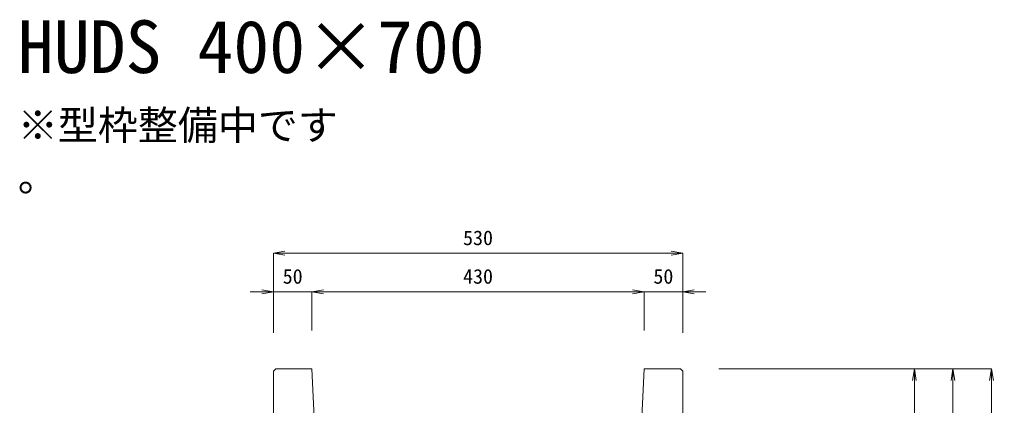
# Model space of a CAD drawing. Units: millimetres at full size, sheet at 1:20; some dimension numbers follow another scale. Extents: x 0 to 23340, y -4498 to 8520.
# Drawn here: x 15989 to 17250, y 1869 to 2369 of the extents above; entities that cross this region are included whole.
import ezdxf
from ezdxf.enums import TextEntityAlignment as Align

# ---------------------------------------------------------------- set-up
doc = ezdxf.new("R2010")
doc.units = ezdxf.units.MM
doc.header["$LTSCALE"] = 20
for name, color, linetype, lineweight in [('0_2', 7, 'Continuous', 13), ('KIJUN', 5, 'Continuous', 5), ('SUNPO', 3, 'Continuous', 13)]:
    doc.layers.add(name, color=color, linetype=linetype, lineweight=lineweight)
doc.styles.add('ＭＳ ゴシック', font='')
doc.styles.get('ＭＳ ゴシック').set_extended_font_data('MS Gothic')

# ---------------------------------------------------------------- blocks, each defined once
blk = doc.blocks.new('open_arrow')
at = {"color": 0, "linetype": 'Continuous', "lineweight": -2}
blk.add_lwpolyline([(7.5, 1.25), (0, 0), (7.5, -1.25)], dxfattribs=at)

msp = doc.modelspace()

# ---------------------------------------------------------------- linework, layer by layer
at = {"layer": 'KIJUN', "color": 7, "lineweight": 13}
msp.add_lwpolyline([(16405.47, 1154.1), (16382.48, 1701.2), (16409.48, 1766.2), (16407.48, 1806.2), (16371.48, 1826.2), (16367.48, 1916.2), (16320.48, 1916.2), (16317.48, 1913.2), (16317.48, 1036.2), (16337.48, 1016.2), (16827.48, 1016.2), (16847.48, 1036.2), (16847.48, 1913.2), (16844.48, 1916.2), (16797.48, 1916.2), (16793.48, 1826.2), (16757.48, 1806.2), (16755.48, 1766.2), (16782.48, 1701.2)], dxfattribs=at)
at = {"layer": 'SUNPO'}
for p, q in [((16847.48, 2066.2), (16317.48, 2066.2)), ((16317.48, 1963.2), (16317.48, 2066.2)), ((16847.48, 1963.2), (16847.48, 2066.2)), ((16287.48, 2016.2), (16397.48, 2016.2)), ((16317.48, 1963.2), (16317.48, 2016.2)), ((16367.48, 1966.2), (16367.48, 2016.2)), ((16367.48, 2016.2), (16797.48, 2016.2)), ((16367.48, 1966.2), (16367.48, 2016.2)), ((16767.48, 2016.2), (16877.48, 2016.2)), ((16797.48, 1966.2), (16797.48, 2016.2)), ((16797.48, 1966.2), (16797.48, 2016.2)), ((16847.48, 1963.2), (16847.48, 2016.2)), ((16894.48, 1916.2), (17147.48, 1916.2)), ((16894.48, 1916.2), (17197.48, 1916.2)), ((16894.48, 1916.2), (17247.48, 1916.2)), ((17147.48, 1916.2), (17147.48, 1716.2)), ((17197.48, 1016.2), (17197.48, 1916.2)), ((17247.48, 816.2), (17247.48, 1916.2))]:
    msp.add_line(p, q, dxfattribs=at)

# ---------------------------------------------------------------- block references
at = {"layer": 'SUNPO', "xscale": 2, "yscale": 2}
for p in [(16317.48, 2066.2), (16367.48, 2016.2), (16367.48, 2016.2), (16847.48, 2016.2)]:
    msp.add_blockref('open_arrow', p, dxfattribs=at)
for p, rotation in [((16847.48, 2066.2), 180), ((16317.48, 2016.2), 180), ((16797.48, 2016.2), 180), ((16797.48, 2016.2), 180), ((17147.48, 1916.2), 270), ((17197.48, 1916.2), 270), ((17247.48, 1916.2), 270)]:
    msp.add_blockref('open_arrow', p, dxfattribs=dict(at, rotation=rotation))

# ---------------------------------------------------------------- texts
at = {"layer": '0_2', "style": 'ＭＳ ゴシック'}
msp.add_text('HUDS 400×700', height=68.36, dxfattribs=at).set_placement((15986.54, 2279.38), align=Align.BOTTOM_LEFT)
for s, p in [('※型枠整備中です', (15986.54, 2251.25)), ('。', (15986.54, 2184.58))]:
    msp.add_text(s, height=37.98, dxfattribs=at).set_placement(p, align=Align.TOP_LEFT)
at = {"layer": 'SUNPO', "style": 'ＭＳ ゴシック'}
for s, p in [('530', (16582.48, 2086.2)), ('50', (16342.48, 2036.2)), ('430', (16582.48, 2036.2)), ('50', (16822.48, 2036.2))]:
    msp.add_text(s, height=18.99, dxfattribs=at).set_placement(p, align=Align.MIDDLE_CENTER)

doc.saveas('drawing.dxf')
